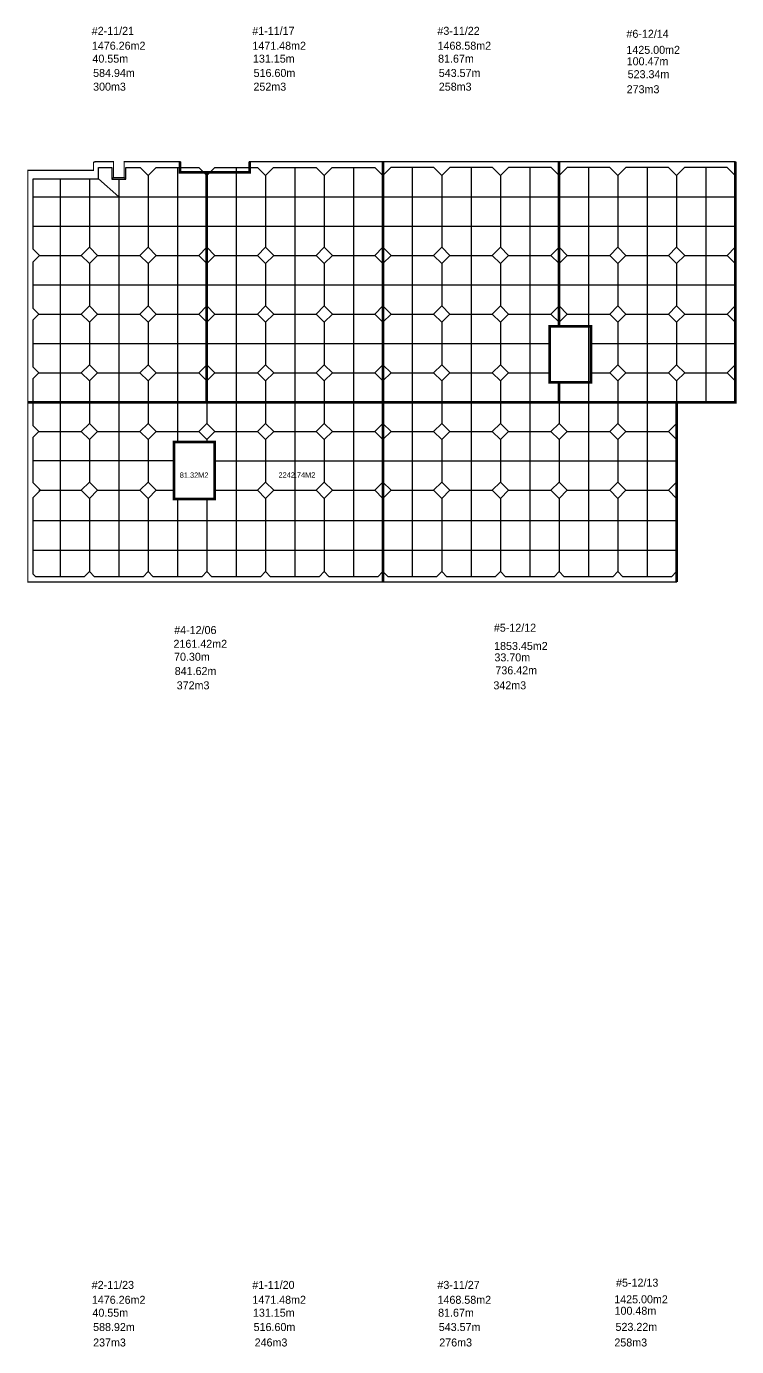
# Model space of a CAD drawing. Header units: millimetres. Extents: x -552870 to 1405794, y -1345622 to 197746.
# Drawn here: x -552870 to -419820, y -779282 to -531893 of the extents above; entities that cross this region are included whole.
import ezdxf

# ---------------------------------------------------------------- set-up
doc = ezdxf.new("R2010")
doc.units = ezdxf.units.MM
doc.header["$LTSCALE"] = 1000
doc.header["$MEASUREMENT"] = 0
doc.layers.get('0').update_dxf_attribs({"linetype": 'CONTINUOUS'})
doc.styles.add('나눔바른고딕', font='')
doc.styles.get('나눔바른고딕').set_extended_font_data('나눔바른고딕')

msp = doc.modelspace()

# ---------------------------------------------------------------- linework, layer by layer
at = {"color": 2, "ltscale": 10000, "const_width": 200}
for points in [[(-552619.9, -558859.5), (-552619.9, -602309.5), (-519069.9, -602309.5), (-519069.9, -559234.5), (-524069.9, -559234.5), (-524069.9, -557234.5), (-534569.9, -557234.5), (-534569.9, -560234.5), (-536569.9, -560234.5), (-536569.9, -557234.5), (-540057.4, -557234.5), (-540057.4, -557309.5), (-540319.9, -557309.5), (-540319.9, -558859.5), (-552619.9, -558859.5)], [(-519069.9, -559234.5), (-519069.9, -602309.5), (-486069.9, -602309.5), (-486069.9, -557234.5), (-511069.9, -557234.5), (-511069.9, -559234.5), (-519069.9, -559234.5), (-519069.9, -559234.5)], [(-453069.9, -557234.5), (-453069.9, -588109.5), (-454869.9, -588109.5), (-454869.9, -598609.5), (-453069.9, -598609.5), (-453069.9, -602309.5), (-486069.9, -602309.5), (-486069.9, -557234.5), (-453069.9, -557234.5)], [(-420069.9, -597059.5), (-420069.9, -557234.5), (-453069.9, -557234.5), (-453069.9, -588109.5), (-447119.9, -588109.5), (-447119.9, -598609.5), (-453069.9, -598609.5), (-453069.9, -602309.5), (-420071.3, -602309.5), (-420069.9, -597059.5)], [(-552619.9, -602309.5), (-552619.9, -636009.5), (-486069.9, -636009.5), (-486069.9, -602309.5), (-552619.9, -602309.5)], [(-486069.9, -602309.5), (-486069.9, -636009.5), (-431069.9, -636009.5), (-431069.9, -602311.1), (-486069.9, -602309.5)], [(-525219.9, -609759.5), (-525219.9, -620459.5), (-517619.9, -620459.5), (-517619.9, -609759.5), (-525219.9, -609759.5)]]:
    msp.add_lwpolyline(points, dxfattribs=at)
at = {"color": 114, "ltscale": 10000, "true_color": 0x139b48}
for points in [[(-551619.9, -602309.5), (-551619.9, -597883.7), (-550545.6, -596809.5), (-551619.9, -595735.2), (-551619.9, -586883.7), (-550545.6, -585809.5), (-551619.9, -584735.2), (-551619.9, -575983.7), (-550445.6, -574809.5), (-551619.9, -573635.2), (-551619.9, -560434.5), (-539344.9, -560434.5), (-539344.9, -558309.5), (-536869.9, -558309.5), (-536869.9, -560534.5), (-534269.9, -560534.5), (-534269.9, -558309.5), (-531569.9, -558309.5), (-531569.9, -558309.5), (-530069.9, -559809.5), (-528569.9, -558309.5), (-520569.9, -558309.5), (-519069.9, -559809.5), (-519069.9, -573285.2), (-520594.2, -574809.5), (-519069.9, -576333.7), (-519069.9, -584285.2), (-520594.2, -585809.5), (-519069.9, -587333.7), (-519069.9, -595285.2), (-520594.2, -596809.5), (-519069.9, -598333.7), (-519069.9, -602309.5)], [(-524569.9, -558309.5), (-524569.9, -602309.5)], [(-519069.9, -559809.5), (-517569.9, -558309.5), (-509569.9, -558309.5), (-508069.9, -559809.5), (-506569.9, -558309.5), (-498569.9, -558309.5), (-497069.9, -559809.5), (-495569.9, -558309.5), (-487569.9, -558309.5), (-486069.9, -559809.5)], [(-513569.9, -558309.5), (-513569.9, -602309.5)], [(-502569.9, -558309.5), (-502569.9, -602309.5)], [(-491569.9, -558309.5), (-491569.9, -602309.5)], [(-453069.9, -559809.5), (-454569.9, -558309.5), (-462569.9, -558309.5), (-464069.9, -559809.5), (-465569.9, -558309.5), (-473569.9, -558309.5), (-475069.9, -559809.5), (-476569.9, -558309.5), (-484569.9, -558309.5), (-486069.9, -559809.5), (-486069.9, -573285.2), (-484545.6, -574809.5), (-486069.9, -576333.7), (-486069.9, -584285.2), (-484545.6, -585809.5), (-486069.9, -587333.7), (-486069.9, -595285.2), (-484545.6, -596809.5), (-486069.9, -598333.7), (-486069.9, -602309.5)], [(-480569.9, -558309.5), (-480569.9, -602309.5)], [(-469569.9, -558309.5), (-469569.9, -602309.5)], [(-458569.9, -558309.5), (-458569.9, -602309.5)], [(-420069.9, -559809.5), (-421569.9, -558309.5), (-429569.9, -558309.5), (-431069.9, -559809.5), (-432569.9, -558309.5), (-440569.9, -558309.5), (-442069.9, -559809.5), (-443569.9, -558309.5), (-451569.9, -558309.5), (-453069.9, -559809.5), (-453069.9, -573285.2), (-451545.6, -574809.5), (-453069.9, -576333.7), (-453069.9, -584285.2), (-451545.6, -585809.5), (-453069.9, -587333.7)], [(-447569.9, -558309.5), (-447569.9, -602309.5)], [(-436569.9, -558309.5), (-436569.9, -602309.5)], [(-425569.9, -558309.5), (-425569.9, -602309.5)], [(-546569.9, -560434.5), (-546569.9, -602309.5)], [(-541069.9, -560434.5), (-541069.9, -573285.2)], [(-539344.9, -560434.5), (-535569.9, -563809.5)], [(-536569.9, -560234.5), (-536869.9, -560534.5)], [(-535569.9, -560534.5), (-535569.9, -602309.5)], [(-534569.9, -560234.5), (-534269.9, -560534.5)], [(-530069.9, -559809.5), (-530069.9, -573285.2)], [(-508069.9, -559809.5), (-508069.9, -573285.2)], [(-497069.9, -559809.5), (-497069.9, -573285.2)], [(-475069.9, -559809.5), (-475069.9, -573285.2)], [(-464069.9, -559809.5), (-464069.9, -573285.2)], [(-442069.9, -559809.5), (-442069.9, -573285.2)], [(-431069.9, -559809.5), (-431069.9, -573285.2)], [(-551618, -563809.5), (-519069.9, -563809.5)], [(-519069.9, -563809.5), (-486069.9, -563809.5)], [(-486069.9, -563809.5), (-453069.9, -563809.5)], [(-453069.9, -563809.5), (-420069.9, -563809.5)], [(-551618, -569309.5), (-519069.9, -569309.5)], [(-519069.9, -569309.5), (-486069.9, -569309.5)], [(-486069.9, -569309.5), (-453069.9, -569309.5)], [(-453069.9, -569309.5), (-420069.9, -569309.5)], [(-541069.9, -573285.2), (-542594.2, -574809.5), (-541069.9, -576333.7), (-539545.6, -574809.5), (-541069.9, -573285.2)], [(-530069.9, -573285.2), (-531594.2, -574809.5), (-530069.9, -576333.7), (-528545.6, -574809.5), (-530069.9, -573285.2)], [(-519069.9, -573285.2), (-517545.6, -574809.5), (-519069.9, -576333.7)], [(-508069.9, -573285.2), (-509594.2, -574809.5), (-508069.9, -576333.7), (-506545.6, -574809.5), (-508069.9, -573285.2)], [(-497069.9, -573285.2), (-498594.2, -574809.5), (-497069.9, -576333.7), (-495545.6, -574809.5), (-497069.9, -573285.2)], [(-486069.9, -573285.2), (-487594.2, -574809.5), (-486069.9, -576333.7)], [(-475069.9, -573285.2), (-476594.2, -574809.5), (-475069.9, -576333.7), (-473545.6, -574809.5), (-475069.9, -573285.2)], [(-464069.9, -573285.2), (-465594.2, -574809.5), (-464069.9, -576333.7), (-462545.6, -574809.5), (-464069.9, -573285.2)], [(-453069.9, -573285.2), (-454594.2, -574809.5), (-453069.9, -576333.7)], [(-442069.9, -573285.2), (-443594.2, -574809.5), (-442069.9, -576333.7), (-440545.6, -574809.5), (-442069.9, -573285.2)], [(-431069.9, -573285.2), (-432594.2, -574809.5), (-431069.9, -576333.7), (-429545.6, -574809.5), (-431069.9, -573285.2)], [(-420069.9, -573285.2), (-421594.2, -574809.5), (-420069.9, -576333.7)], [(-550445.6, -574809.5), (-542594.2, -574809.5)], [(-541069.9, -576333.7), (-541069.9, -584285.2)], [(-539545.6, -574809.5), (-531594.2, -574809.5)], [(-530069.9, -576333.7), (-530069.9, -584285.2)], [(-528545.6, -574809.5), (-520594.2, -574809.5)], [(-517545.6, -574809.5), (-509594.2, -574809.5)], [(-508069.9, -576333.7), (-508069.9, -584285.2)], [(-506545.6, -574809.5), (-498594.2, -574809.5)], [(-497069.9, -576333.7), (-497069.9, -584285.2)], [(-495545.6, -574809.5), (-487594.2, -574809.5)], [(-484545.6, -574809.5), (-476594.2, -574809.5)], [(-475069.9, -576333.7), (-475069.9, -584285.2)], [(-473545.6, -574809.5), (-465594.2, -574809.5)], [(-464069.9, -576333.7), (-464069.9, -584285.2)], [(-462545.6, -574809.5), (-454594.2, -574809.5)], [(-451545.6, -574809.5), (-443594.2, -574809.5)], [(-442069.9, -576333.7), (-442069.9, -584285.2)], [(-440545.6, -574809.5), (-432594.2, -574809.5)], [(-431069.9, -576333.7), (-431069.9, -584285.2)], [(-429545.6, -574809.5), (-421594.2, -574809.5)], [(-551618, -580309.5), (-519069.9, -580309.5)], [(-519069.9, -580309.5), (-486069.9, -580309.5)], [(-486069.9, -580309.5), (-453069.9, -580309.5)], [(-453069.9, -580309.5), (-420069.9, -580309.5)], [(-550545.6, -585809.5), (-542594.2, -585809.5)], [(-541069.9, -584285.2), (-542594.2, -585809.5), (-541069.9, -587333.7), (-539545.6, -585809.5), (-541069.9, -584285.2)], [(-539545.6, -585809.5), (-531594.2, -585809.5)], [(-530069.9, -584285.2), (-531594.2, -585809.5), (-530069.9, -587333.7), (-528545.6, -585809.5), (-530069.9, -584285.2)], [(-528545.6, -585809.5), (-520594.2, -585809.5)], [(-519069.9, -584285.2), (-517545.6, -585809.5), (-519069.9, -587333.7)], [(-517545.6, -585809.5), (-509594.2, -585809.5)], [(-508069.9, -584285.2), (-509594.2, -585809.5), (-508069.9, -587333.7), (-506545.6, -585809.5), (-508069.9, -584285.2)], [(-506545.6, -585809.5), (-498594.2, -585809.5)], [(-497069.9, -584285.2), (-498594.2, -585809.5), (-497069.9, -587333.7), (-495545.6, -585809.5), (-497069.9, -584285.2)], [(-495545.6, -585809.5), (-487594.2, -585809.5)], [(-486069.9, -584285.2), (-487594.2, -585809.5), (-486069.9, -587333.7)], [(-484545.6, -585809.5), (-476594.2, -585809.5)], [(-475069.9, -584285.2), (-476594.2, -585809.5), (-475069.9, -587333.7), (-473545.6, -585809.5), (-475069.9, -584285.2)], [(-473545.6, -585809.5), (-465594.2, -585809.5)], [(-464069.9, -584285.2), (-465594.2, -585809.5), (-464069.9, -587333.7), (-462545.6, -585809.5), (-464069.9, -584285.2)], [(-462545.6, -585809.5), (-454594.2, -585809.5)], [(-453069.9, -584285.2), (-454594.2, -585809.5), (-453069.9, -587333.7)], [(-451545.6, -585809.5), (-443594.2, -585809.5)], [(-442069.9, -584285.2), (-443594.2, -585809.5), (-442069.9, -587333.7), (-440545.6, -585809.5), (-442069.9, -584285.2)], [(-440545.6, -585809.5), (-432594.2, -585809.5)], [(-431069.9, -584285.2), (-432594.2, -585809.5), (-431069.9, -587333.7), (-429545.6, -585809.5), (-431069.9, -584285.2)], [(-429545.6, -585809.5), (-421594.2, -585809.5)], [(-420069.9, -584285.2), (-421594.2, -585809.5), (-420069.9, -587333.7)], [(-541069.9, -587333.7), (-541069.9, -595285.2)], [(-530069.9, -587333.7), (-530069.9, -595285.2)], [(-508069.9, -587333.7), (-508069.9, -595285.2)], [(-497069.9, -587333.7), (-497069.9, -595285.2)], [(-475069.9, -587333.7), (-475069.9, -595285.2)], [(-464069.9, -587333.7), (-464069.9, -595285.2)], [(-442069.9, -587333.7), (-442069.9, -595285.2)], [(-431069.9, -587333.7), (-431069.9, -595285.2)], [(-551618, -591309.5), (-519069.9, -591309.5)], [(-519069.9, -591309.5), (-486069.9, -591309.5)], [(-486069.9, -591309.5), (-454869.9, -591309.5)], [(-447119.9, -591309.5), (-420071, -591309.5)], [(-541069.9, -595285.2), (-542594.2, -596809.5), (-541069.9, -598333.7), (-539545.6, -596809.5), (-541069.9, -595285.2)], [(-530069.9, -595285.2), (-531594.2, -596809.5), (-530069.9, -598333.7), (-528545.6, -596809.5), (-530069.9, -595285.2)], [(-519069.9, -595285.2), (-517545.6, -596809.5), (-519069.9, -598333.7)], [(-508069.9, -595285.2), (-509594.2, -596809.5), (-508069.9, -598333.7), (-506545.6, -596809.5), (-508069.9, -595285.2)], [(-497069.9, -595285.2), (-498594.2, -596809.5), (-497069.9, -598333.7), (-495545.6, -596809.5), (-497069.9, -595285.2)], [(-486069.9, -595285.2), (-487594.2, -596809.5), (-486069.9, -598333.7)], [(-475069.9, -595285.2), (-476594.2, -596809.5), (-475069.9, -598333.7), (-473545.6, -596809.5), (-475069.9, -595285.2)], [(-464069.9, -595285.2), (-465594.2, -596809.5), (-464069.9, -598333.7), (-462545.6, -596809.5), (-464069.9, -595285.2)], [(-442069.9, -595285.2), (-443594.2, -596809.5), (-442069.9, -598333.7), (-440545.6, -596809.5), (-442069.9, -595285.2)], [(-431069.9, -595285.2), (-432594.2, -596809.5), (-431069.9, -598333.7), (-429545.6, -596809.5), (-431069.9, -595285.2)], [(-420069.9, -595285.2), (-421594.2, -596809.5), (-420069.9, -598333.7)], [(-550545.6, -596809.5), (-542594.2, -596809.5)], [(-541069.9, -598333.7), (-541069.9, -602309.5)], [(-539545.6, -596809.5), (-531594.2, -596809.5)], [(-530069.9, -598333.7), (-530069.9, -602309.5)], [(-528545.6, -596809.5), (-520594.2, -596809.5)], [(-517545.6, -596809.5), (-509594.2, -596809.5)], [(-508069.9, -598333.7), (-508069.9, -602309.5)], [(-506545.6, -596809.5), (-498594.2, -596809.5)], [(-497069.9, -598333.7), (-497069.9, -602309.5)], [(-495545.6, -596809.5), (-487594.2, -596809.5)], [(-484545.6, -596809.5), (-476594.2, -596809.5)], [(-475069.9, -598333.7), (-475069.9, -602309.5)], [(-473545.6, -596809.5), (-465594.2, -596809.5)], [(-464069.9, -598333.7), (-464069.9, -602309.5)], [(-462545.6, -596809.5), (-454869.9, -596809.5)], [(-447119.9, -596809.5), (-443594.2, -596809.5)], [(-442069.9, -598333.7), (-442069.9, -602309.5)], [(-440545.6, -596809.5), (-432594.2, -596809.5)], [(-431069.9, -598333.7), (-431069.9, -602309.5)], [(-429545.6, -596809.5), (-421594.2, -596809.5)], [(-486069.9, -634059.5), (-487019.9, -635009.5), (-496119.9, -635009.5), (-497069.9, -634059.5), (-498019.9, -635009.5), (-507119.9, -635009.5), (-508069.9, -634059.5), (-509019.9, -635009.5), (-518119.9, -635009.5), (-519069.9, -634059.5), (-520019.9, -635009.5), (-529119.9, -635009.5), (-530069.9, -634059.5), (-531019.9, -635009.5), (-540119.9, -635009.5), (-541069.9, -634059.5), (-542019.9, -635009.5), (-551119.9, -635009.5), (-551619.9, -634509.5), (-551619.9, -620183.7), (-550245.6, -618809.5), (-551619.9, -617435.2), (-551619.9, -608883.7), (-550545.6, -607809.5), (-551619.9, -606735.2), (-551619.9, -602309.5), (-486069.9, -602309.5)], [(-546569.9, -602309.5), (-546569.9, -635009.5)], [(-541069.9, -602309.5), (-541069.9, -606285.2)], [(-535569.9, -602309.5), (-535569.9, -635009.5)], [(-530069.9, -602309.5), (-530069.9, -606285.2)], [(-524569.9, -602309.5), (-524569.9, -609759.5)], [(-519069.9, -602309.5), (-519069.9, -606285.2)], [(-513569.9, -602309.5), (-513569.9, -635009.5)], [(-508069.9, -602309.5), (-508069.9, -606285.2)], [(-502569.9, -602309.5), (-502569.9, -635009.5)], [(-497069.9, -602309.5), (-497069.9, -606285.2)], [(-491569.9, -602309.5), (-491569.9, -635009.5)], [(-431069.9, -634059.5), (-432019.9, -635009.5), (-441119.9, -635009.5), (-442069.9, -634059.5), (-443019.9, -635009.5), (-452119.9, -635009.5), (-453069.9, -634059.5), (-454019.9, -635009.5), (-463119.9, -635009.5), (-464069.9, -634059.5), (-465019.9, -635009.5), (-474119.9, -635009.5), (-475069.9, -634059.5), (-476019.9, -635009.5), (-485119.9, -635009.5), (-486069.9, -634059.5), (-486069.9, -620333.7), (-484545.6, -618809.5), (-486069.9, -617285.2), (-486069.9, -609333.7), (-484545.6, -607809.5), (-486069.9, -606285.2), (-486069.9, -602309.5), (-431069.9, -602311.1)], [(-480569.9, -602309.5), (-480569.9, -635009.5)], [(-475069.9, -602309.5), (-475069.9, -606285.2)], [(-469569.9, -602309.5), (-469569.9, -635009.5)], [(-464069.9, -602309.5), (-464069.9, -606285.2)], [(-458569.9, -602309.5), (-458569.9, -635009.5)], [(-453069.9, -602309.5), (-453069.9, -606285.2)], [(-447569.9, -602309.5), (-447569.9, -635009.5)], [(-442069.9, -602309.5), (-442069.9, -606285.2)], [(-436569.9, -602309.5), (-436569.9, -635009.5)], [(-550545.6, -607809.5), (-542594.2, -607809.5)], [(-541069.9, -606285.2), (-542594.2, -607809.5), (-541069.9, -609333.7), (-539545.6, -607809.5), (-541069.9, -606285.2)], [(-539545.6, -607809.5), (-531594.2, -607809.5)], [(-530069.9, -606285.2), (-531594.2, -607809.5), (-530069.9, -609333.7), (-528545.6, -607809.5), (-530069.9, -606285.2)], [(-528545.6, -607809.5), (-520594.2, -607809.5)], [(-519069.9, -606285.2), (-520594.2, -607809.5), (-519069.9, -609333.7), (-517545.6, -607809.5), (-519069.9, -606285.2)], [(-517545.6, -607809.5), (-509594.2, -607809.5)], [(-508069.9, -606285.2), (-509594.2, -607809.5), (-508069.9, -609333.7), (-506545.6, -607809.5), (-508069.9, -606285.2)], [(-506545.6, -607809.5), (-498594.2, -607809.5)], [(-497069.9, -606285.2), (-498594.2, -607809.5), (-497069.9, -609333.7), (-495545.6, -607809.5), (-497069.9, -606285.2)], [(-495545.6, -607809.5), (-487594.2, -607809.5)], [(-486069.9, -606285.2), (-487594.2, -607809.5), (-486069.9, -609333.7)], [(-484545.6, -607809.5), (-476594.2, -607809.5)], [(-475069.9, -606285.2), (-476594.2, -607809.5), (-475069.9, -609333.7), (-473545.6, -607809.5), (-475069.9, -606285.2)], [(-473545.6, -607809.5), (-465594.2, -607809.5)], [(-464069.9, -606285.2), (-465594.2, -607809.5), (-464069.9, -609333.7), (-462545.6, -607809.5), (-464069.9, -606285.2)], [(-462545.6, -607809.5), (-454594.2, -607809.5)], [(-453069.9, -606285.2), (-454594.2, -607809.5), (-453069.9, -609333.7), (-451545.6, -607809.5), (-453069.9, -606285.2)], [(-451545.6, -607809.5), (-443594.2, -607809.5)], [(-442069.9, -606285.2), (-443594.2, -607809.5), (-442069.9, -609333.7), (-440545.6, -607809.5), (-442069.9, -606285.2)], [(-440545.6, -607809.5), (-432594.2, -607809.5)], [(-431069.9, -606285.2), (-432594.2, -607809.5), (-431069.9, -609333.7)], [(-541069.9, -609333.7), (-541069.9, -617285.2)], [(-530069.9, -609333.7), (-530069.9, -617285.2)], [(-519069.9, -609133.7), (-519069.9, -609759.5)], [(-508069.9, -609333.7), (-508069.9, -617285.2)], [(-497069.9, -609333.7), (-497069.9, -617285.2)], [(-475069.9, -609333.7), (-475069.9, -617285.2)], [(-464069.9, -609333.7), (-464069.9, -617285.2)], [(-453069.9, -609333.7), (-453069.9, -617285.2)], [(-442069.9, -609333.7), (-442069.9, -617285.2)], [(-525219.9, -613309.5), (-551619.9, -613309.5)], [(-517619.9, -613309.5), (-486069.9, -613309.5)], [(-486069.9, -613309.5), (-431069.9, -613309.5)], [(-541069.9, -617285.2), (-542594.2, -618809.5), (-541069.9, -620333.7), (-539545.6, -618809.5), (-541069.9, -617285.2)], [(-530069.9, -617285.2), (-531594.2, -618809.5), (-530069.9, -620333.7), (-528545.6, -618809.5), (-530069.9, -617285.2)], [(-508069.9, -617285.2), (-509594.2, -618809.5), (-508069.9, -620333.7), (-506545.6, -618809.5), (-508069.9, -617285.2)], [(-497069.9, -617285.2), (-498594.2, -618809.5), (-497069.9, -620333.7), (-495545.6, -618809.5), (-497069.9, -617285.2)], [(-486069.9, -617285.2), (-487594.2, -618809.5), (-486069.9, -620333.7)], [(-475069.9, -617285.2), (-476594.2, -618809.5), (-475069.9, -620333.7), (-473545.6, -618809.5), (-475069.9, -617285.2)], [(-464069.9, -617285.2), (-465594.2, -618809.5), (-464069.9, -620333.7), (-462545.6, -618809.5), (-464069.9, -617285.2)], [(-453069.9, -617285.2), (-454594.2, -618809.5), (-453069.9, -620333.7), (-451545.6, -618809.5), (-453069.9, -617285.2)], [(-442069.9, -617285.2), (-443594.2, -618809.5), (-442069.9, -620333.7), (-440545.6, -618809.5), (-442069.9, -617285.2)], [(-431069.9, -617285.2), (-432594.2, -618809.5), (-431069.9, -620333.7)], [(-550545.6, -618809.5), (-542594.2, -618809.5)], [(-541069.9, -620333.7), (-541069.9, -634059.5)], [(-539545.6, -618809.5), (-531594.2, -618809.5)], [(-530069.9, -620333.7), (-530069.9, -634059.5)], [(-528545.6, -618809.5), (-525219.9, -618809.5)], [(-524569.9, -620459.5), (-524569.9, -635009.5)], [(-519069.9, -620459.5), (-519069.9, -634059.5)], [(-517545.6, -618809.5), (-509594.2, -618809.5)], [(-508069.9, -620333.7), (-508069.9, -634059.5)], [(-506545.6, -618809.5), (-498594.2, -618809.5)], [(-497069.9, -620333.7), (-497069.9, -634059.5)], [(-495545.6, -618809.5), (-487594.2, -618809.5)], [(-484545.6, -618809.5), (-476594.2, -618809.5)], [(-475069.9, -620333.7), (-475069.9, -634059.5)], [(-473545.6, -618809.5), (-465594.2, -618809.5)], [(-464069.9, -620333.7), (-464069.9, -634059.5)], [(-462545.6, -618809.5), (-454594.2, -618809.5)], [(-453069.9, -620333.7), (-453069.9, -634059.5)], [(-451545.6, -618809.5), (-443594.2, -618809.5)], [(-442069.9, -620333.7), (-442069.9, -634059.5)], [(-440545.6, -618809.5), (-432594.2, -618809.5)], [(-551619.9, -624509.5), (-486069.9, -624509.5)], [(-486069.9, -624509.5), (-431069.9, -624509.5)], [(-551619.9, -630009.5), (-486069.9, -630009.5)], [(-486069.9, -630009.5), (-431089.5, -630009.5)]]:
    msp.add_lwpolyline(points, dxfattribs=at)
at = {"color": 1, "ltscale": 10000, "const_width": 500}
for points in [[(-519069.9, -559234.5), (-524069.9, -559234.5), (-524069.9, -557234.5)], [(-519069.9, -559234.5), (-519069.9, -602309.5), (-486069.9, -602309.5), (-486069.9, -557234.5)], [(-519069.9, -559234.5), (-511069.9, -559234.5), (-511069.9, -557234.5)], [(-486069.9, -602309.5), (-453069.9, -602309.5), (-453069.9, -598609.5), (-454869.9, -598609.5), (-454869.9, -588109.5), (-453069.9, -588109.5), (-453069.9, -586109.5), (-453069.9, -557234.5)], [(-420069.9, -557234.5), (-420071.3, -602309.5), (-453069.9, -602314.4)], [(-453069.9, -588109.5), (-447119.9, -588109.5), (-447119.9, -598609.5), (-453069.9, -598609.5)], [(-519069.9, -602309.5), (-552619.9, -602309.5)], [(-486069.9, -602309.5), (-486069.9, -636009.5)], [(-431069.9, -602309.5), (-431069.9, -636009.5)], [(-525219.9, -609759.5), (-525219.9, -620459.5), (-517619.9, -620459.5), (-517619.9, -609759.5), (-525219.9, -609759.5)]]:
    msp.add_lwpolyline(points, dxfattribs=at)

# ---------------------------------------------------------------- texts
at = {"ltscale": 10000, "style": '나눔바른고딕'}
for s, p in [('#2-11/21', (-540628, -533472.9)), ('#1-11/17', (-510556, -533472.9)), ('#3-11/22', (-475868.9, -533472.9)), ('#6-12/14', (-440455.4, -534028.7)), ('#4-12/06', (-525183.7, -645762.7)), ('#5-12/12', (-465293.7, -645322.1)), ('#2-11/23', (-540628, -768472.4)), ('#1-11/20', (-510556, -768472.4)), ('#3-11/27', (-475868.9, -768472.4)), ('#5-12/13', (-442400.1, -768057.2))]:
    msp.add_text(s, height=1500, dxfattribs=at).set_placement(p)
at = {"color": 2, "ltscale": 10000, "style": '나눔바른고딕'}
for s, height, p in [('1476.26m2 ', 1500, (-540604.7, -536263.9)), ('1471.48m2 ', 1500, (-510532.7, -536263.9)), ('1468.58m2 ', 1500, (-475845.6, -536263.9)), ('1425.00m2 ', 1500, (-440465.4, -537036.3)), ('81.32M2 ', 1000, (-524137.4, -616482.4)), ('2242.74M2 ', 1000, (-505643.6, -616460.9)), ('2161.42m2 ', 1500, (-525314.2, -648341.2)), ('1853.45m2 ', 1500, (-465245.7, -648738.4)), ('1476.26m2 ', 1500, (-540604.7, -771263.4)), ('1471.48m2 ', 1500, (-510532.7, -771263.4)), ('1468.58m2 ', 1500, (-475845.6, -771263.4)), ('1425.00m2 ', 1500, (-442740.9, -771171.6))]:
    msp.add_text(s, height=height, dxfattribs=at).set_placement(p)
at = {"color": 1, "ltscale": 10000, "style": '나눔바른고딕'}
for s, p in [('40.55m', (-540497.6, -538684.7)), ('131.15m', (-510425.6, -538684.7)), ('81.67m', (-475738.6, -538684.7)), ('100.47m', (-440405.7, -539180.5)), ('70.30m', (-525207.1, -650761.9)), ('33.70m', (-465186, -650882.6)), ('100.48m', (-442681.2, -773315.8)), ('40.55m', (-540497.6, -773684.2)), ('131.15m', (-510425.6, -773684.2)), ('81.67m', (-475738.6, -773684.2))]:
    msp.add_text(s, height=1500, dxfattribs=at).set_placement(p)
at = {"color": 114, "ltscale": 10000, "true_color": 0x139b48, "style": '나눔바른고딕'}
for s, p in [('584.94m', (-540373.3, -541365.8)), ('516.60m', (-510301.3, -541365.8)), ('543.57m', (-475614.2, -541365.8)), ('523.34m', (-440225.2, -541600.9)), ('841.62m', (-525082.7, -653443.1)), ('736.42m', (-465005.4, -653303)), ('588.92m', (-540373.3, -776365.4)), ('516.60m', (-510301.3, -776365.4)), ('543.57m', (-475614.2, -776365.4)), ('523.22m', (-442500.7, -776338))]:
    msp.add_text(s, height=1500, dxfattribs=at).set_placement(p)
at = {"color": 7, "ltscale": 10000, "style": '나눔바른고딕'}
for s, p in [('300m3', (-540373.3, -543935.4)), ('252m3', (-510334.4, -543935.4)), ('258m3', (-475609.5, -543935.4)), ('273m3', (-440411.4, -544417.3)), ('372m3', (-524715.5, -656121.3)), ('342m3', (-465379.4, -656121.3)), ('237m3', (-540373.3, -779261.1)), ('246m3', (-510112.6, -779261.1)), ('276m3', (-475521.3, -779261.1)), ('258m3', (-442713.4, -779261.1))]:
    msp.add_text(s, height=1500, dxfattribs=at).set_placement(p)

doc.saveas('drawing.dxf')
